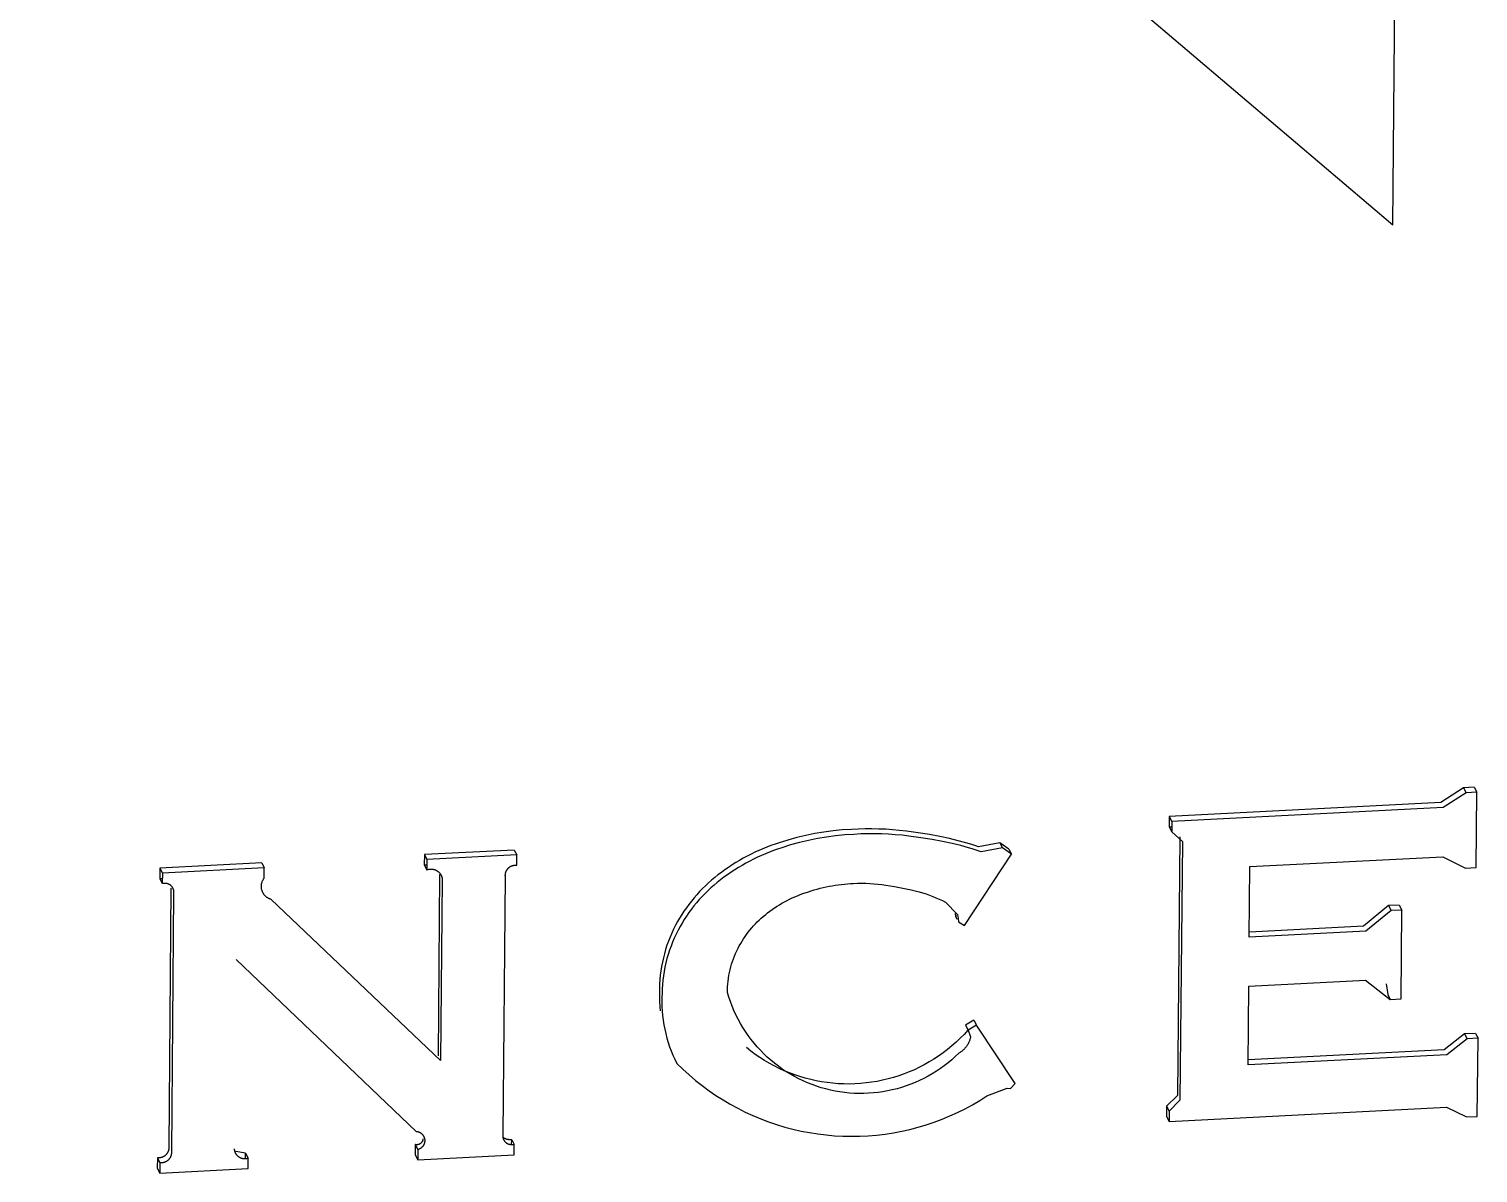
# Model space of a CAD drawing. Header units: millimetres. Extents: x -582 to 3448, y -204 to 2611.
# Drawn here: x 597.05 to 604.09, y 676.91 to 682.47 of the extents above; entities that cross this region are included whole.
import ezdxf

# ---------------------------------------------------------------- set-up
doc = ezdxf.new("R2010")
doc.units = ezdxf.units.MM
doc.header["$MEASUREMENT"] = 0
doc.layers.add('Utwórz2D linie widoczne', color=7, linetype='Continuous', true_color=0x000000)

msp = doc.modelspace()

# ---------------------------------------------------------------- linework, layer by layer
at = {"layer": 'Utwórz2D linie widoczne'}
for p, q in [((603.6751, 681.5156), (603.7713, 691.7575)), ((593.7316, 689.9711), (603.6751, 681.5156)), ((604.0181, 678.7811), (603.9076, 678.709)), ((604.0307, 678.7571), (603.9203, 678.685)), ((604.0701, 678.7838), (604.0181, 678.7811)), ((604.0181, 678.7811), (604.0307, 678.7571)), ((604.0827, 678.7598), (604.0307, 678.7571)), ((604.0701, 678.7838), (604.0827, 678.7598)), ((604.0793, 678.394), (604.0827, 678.7598)), ((603.9076, 678.709), (602.5892, 678.6416)), ((603.9203, 678.685), (602.6018, 678.6176)), ((602.5892, 678.6416), (602.5887, 678.5918)), ((602.5892, 678.6416), (602.6018, 678.6176)), ((602.6018, 678.6176), (602.6013, 678.5678)), ((600.7372, 678.5274), (600.6946, 678.5142)), ((600.7803, 678.5392), (600.7372, 678.5274)), ((600.8238, 678.5496), (600.7803, 678.5392)), ((600.8364, 678.5256), (600.7929, 678.5152)), ((600.8677, 678.5585), (600.8238, 678.5496)), ((600.8802, 678.5345), (600.8364, 678.5256)), ((600.9118, 678.5659), (600.8677, 678.5585)), ((600.9244, 678.5419), (600.8802, 678.5345)), ((600.9561, 678.5718), (600.9118, 678.5659)), ((600.9687, 678.5478), (600.9244, 678.5419)), ((601.0006, 678.5762), (600.9561, 678.5718)), ((601.0131, 678.5522), (600.9687, 678.5478)), ((601.0451, 678.5792), (601.0006, 678.5762)), ((601.0576, 678.5551), (601.0131, 678.5522)), ((601.0784, 678.5808), (601.0451, 678.5792)), ((601.091, 678.5568), (601.0576, 678.5551)), ((601.1119, 678.5816), (601.0784, 678.5808)), ((601.1245, 678.5576), (601.091, 678.5568)), ((601.1453, 678.5817), (601.1119, 678.5816)), ((601.1579, 678.5577), (601.1245, 678.5576)), ((601.1788, 678.581), (601.1453, 678.5817)), ((601.1914, 678.557), (601.1579, 678.5577)), ((601.2123, 678.5796), (601.1788, 678.581)), ((601.2248, 678.5556), (601.1914, 678.557)), ((601.2456, 678.5774), (601.2123, 678.5796)), ((601.2582, 678.5533), (601.2248, 678.5556)), ((601.279, 678.5744), (601.2456, 678.5774)), ((601.2915, 678.5504), (601.2582, 678.5533)), ((601.3122, 678.5706), (601.279, 678.5744)), ((601.3248, 678.5466), (601.2915, 678.5504)), ((601.3702, 678.5624), (601.3122, 678.5706)), ((601.3828, 678.5384), (601.3248, 678.5466)), ((601.4245, 678.5536), (601.3702, 678.5624)), ((601.4371, 678.5296), (601.3828, 678.5384)), ((601.475, 678.5442), (601.4245, 678.5536)), ((601.4876, 678.5202), (601.4371, 678.5296)), ((601.5217, 678.5343), (601.475, 678.5442)), ((601.5639, 678.5242), (601.5217, 678.5343)), ((602.5887, 678.5918), (602.6016, 678.5911)), ((602.5887, 678.5918), (602.6013, 678.5678)), ((602.6013, 678.5678), (602.6527, 678.5204)), ((602.6401, 678.5422), (602.6285, 677.2872)), ((598.9711, 678.4566), (598.9707, 678.4068)), ((599.4077, 678.4789), (598.9711, 678.4566)), ((598.9711, 678.4566), (598.9836, 678.4325)), ((599.4202, 678.4549), (598.9836, 678.4325)), ((599.4077, 678.4789), (599.4202, 678.4549)), ((599.4198, 678.4051), (599.4202, 678.4549)), ((600.5579, 678.4584), (600.5391, 678.4488)), ((600.577, 678.4677), (600.5579, 678.4584)), ((600.5962, 678.4765), (600.577, 678.4677)), ((600.6156, 678.4849), (600.5962, 678.4765)), ((600.6282, 678.4608), (600.6088, 678.4524)), ((600.6351, 678.4928), (600.6156, 678.4849)), ((600.6477, 678.4688), (600.6282, 678.4608)), ((600.6548, 678.5004), (600.6351, 678.4928)), ((600.6674, 678.4764), (600.6477, 678.4688)), ((600.6747, 678.5075), (600.6548, 678.5004)), ((600.6872, 678.4835), (600.6674, 678.4764)), ((600.6946, 678.5142), (600.6747, 678.5075)), ((600.7072, 678.4901), (600.6872, 678.4835)), ((600.7498, 678.5034), (600.7072, 678.4901)), ((600.7929, 678.5152), (600.7498, 678.5034)), ((601.5343, 678.5102), (601.4876, 678.5202)), ((601.5765, 678.5002), (601.5343, 678.5102)), ((601.6015, 678.5142), (601.5639, 678.5242)), ((601.6141, 678.4902), (601.5765, 678.5002)), ((601.5942, 678.112), (601.8226, 678.4587)), ((601.6186, 678.5092), (601.6015, 678.5142)), ((601.6312, 678.4852), (601.6141, 678.4902)), ((601.6345, 678.5043), (601.6186, 678.5092)), ((601.6471, 678.4802), (601.6312, 678.4852)), ((601.6492, 678.4994), (601.6345, 678.5043)), ((601.6618, 678.4753), (601.6471, 678.4802)), ((601.6627, 678.4945), (601.6492, 678.4994)), ((601.6753, 678.4705), (601.6618, 678.4753)), ((601.767, 678.5137), (601.6627, 678.4945)), ((601.7796, 678.4897), (601.6753, 678.4705)), ((601.767, 678.5137), (601.7796, 678.4897)), ((601.81, 678.4827), (601.767, 678.5137)), ((601.8226, 678.4587), (601.7796, 678.4897)), ((601.81, 678.4827), (601.8226, 678.4587)), ((602.6527, 678.5204), (602.6411, 677.2632)), ((597.6863, 678.3909), (597.6859, 678.3411)), ((598.1812, 678.4162), (597.6863, 678.3909)), ((597.6863, 678.3909), (597.6988, 678.3668)), ((598.1937, 678.3922), (597.6988, 678.3668)), ((598.1812, 678.4162), (598.1937, 678.3922)), ((598.1933, 678.3424), (598.1937, 678.3922)), ((598.9707, 678.4068), (598.9834, 678.407)), ((598.9707, 678.4068), (598.9832, 678.3827)), ((598.9836, 678.4325), (598.9832, 678.3827)), ((598.9867, 678.384), (598.9886, 678.3846)), ((598.9886, 678.3846), (598.9904, 678.385)), ((598.9904, 678.385), (598.9922, 678.3855)), ((598.9922, 678.3855), (598.9941, 678.3858)), ((598.9941, 678.3858), (598.9959, 678.3861)), ((598.9959, 678.3861), (598.9978, 678.3863)), ((598.9978, 678.3863), (598.9997, 678.3865)), ((598.9997, 678.3865), (599.0016, 678.3866)), ((599.0016, 678.3866), (599.0035, 678.3866)), ((599.0035, 678.3866), (599.0054, 678.3866)), ((599.0054, 678.3866), (599.0073, 678.3865)), ((599.0073, 678.3865), (599.0091, 678.3863)), ((599.0091, 678.3863), (599.011, 678.3861)), ((599.011, 678.3861), (599.0129, 678.3858)), ((599.0129, 678.3858), (599.0147, 678.3855)), ((599.0147, 678.3855), (599.0166, 678.385)), ((599.0166, 678.385), (599.0184, 678.3846)), ((599.0184, 678.3846), (599.0202, 678.384)), ((599.3726, 678.3831), (599.3736, 678.3845)), ((599.3736, 678.3845), (599.3746, 678.3859)), ((599.3746, 678.3859), (599.3757, 678.3873)), ((599.3757, 678.3873), (599.3768, 678.3886)), ((599.3768, 678.3886), (599.3779, 678.3898)), ((599.3779, 678.3898), (599.3791, 678.391)), ((599.3791, 678.391), (599.3804, 678.3922)), ((599.3804, 678.3922), (599.3817, 678.3934)), ((599.3817, 678.3934), (599.383, 678.3945)), ((599.383, 678.3945), (599.3843, 678.3955)), ((599.3843, 678.3955), (599.3857, 678.3965)), ((599.3857, 678.3965), (599.3871, 678.3975)), ((599.3871, 678.3975), (599.3886, 678.3984)), ((599.3886, 678.3984), (599.3901, 678.3992)), ((599.3901, 678.3992), (599.3916, 678.4)), ((599.3916, 678.4), (599.3931, 678.4008)), ((599.3931, 678.4008), (599.3947, 678.4014)), ((599.3947, 678.4014), (599.3963, 678.4021)), ((599.3963, 678.4021), (599.3979, 678.4027)), ((599.3979, 678.4027), (599.3995, 678.4032)), ((599.3995, 678.4032), (599.4011, 678.4037)), ((599.4011, 678.4037), (599.4028, 678.4041)), ((599.4028, 678.4041), (599.4045, 678.4045)), ((599.4045, 678.4045), (599.4061, 678.4048)), ((599.4061, 678.4048), (599.4078, 678.405)), ((599.4078, 678.405), (599.4095, 678.4052)), ((599.4095, 678.4052), (599.4112, 678.4053)), ((599.4112, 678.4053), (599.4129, 678.4054)), ((599.4129, 678.4054), (599.4147, 678.4054)), ((599.4147, 678.4054), (599.4164, 678.4053)), ((599.4164, 678.4053), (599.4181, 678.4052)), ((599.4181, 678.4052), (599.4198, 678.4051)), ((600.4483, 678.3947), (600.4309, 678.3828)), ((600.4659, 678.4063), (600.4483, 678.3947)), ((600.4839, 678.4175), (600.4659, 678.4063)), ((600.4964, 678.3935), (600.4785, 678.3823)), ((600.502, 678.4283), (600.4839, 678.4175)), ((600.5146, 678.4043), (600.4964, 678.3935)), ((600.5204, 678.4387), (600.502, 678.4283)), ((600.533, 678.4147), (600.5146, 678.4043)), ((600.5391, 678.4488), (600.5204, 678.4387)), ((600.5516, 678.4248), (600.533, 678.4147)), ((600.5705, 678.4344), (600.5516, 678.4248)), ((600.5895, 678.4436), (600.5705, 678.4344)), ((600.6088, 678.4524), (600.5895, 678.4436)), ((602.978, 678.0555), (602.9812, 678.3986)), ((602.9812, 678.3986), (603.918, 678.4465)), ((603.918, 678.4465), (604.0273, 678.3913)), ((604.0273, 678.3913), (604.0793, 678.394)), ((597.6859, 678.3411), (597.6986, 678.341)), ((597.6859, 678.3411), (597.6984, 678.317)), ((597.6988, 678.3668), (597.6984, 678.317)), ((597.6984, 678.317), (597.6999, 678.3174)), ((597.6999, 678.3174), (597.7013, 678.3177)), ((597.7013, 678.3177), (597.7028, 678.318)), ((597.7028, 678.318), (597.7043, 678.3182)), ((597.7043, 678.3182), (597.7058, 678.3184)), ((597.7058, 678.3184), (597.7074, 678.3185)), ((597.7074, 678.3185), (597.7089, 678.3185)), ((597.7089, 678.3185), (597.7104, 678.3185)), ((597.7104, 678.3185), (597.7119, 678.3185)), ((597.7119, 678.3185), (597.7134, 678.3184)), ((597.7134, 678.3184), (597.7149, 678.3182)), ((597.7149, 678.3182), (597.7164, 678.318)), ((597.7164, 678.318), (597.7179, 678.3177)), ((597.7179, 678.3177), (597.7194, 678.3174)), ((597.7194, 678.3174), (597.7209, 678.3171)), ((597.7209, 678.3171), (597.7224, 678.3166)), ((597.7224, 678.3166), (597.7238, 678.3162)), ((597.7238, 678.3162), (597.7252, 678.3157)), ((597.7252, 678.3157), (597.7266, 678.3151)), ((597.7266, 678.3151), (597.728, 678.3145)), ((597.728, 678.3145), (597.7294, 678.3138)), ((598.1805, 678.3133), (598.1809, 678.3156)), ((598.1809, 678.3156), (598.1814, 678.3178)), ((598.1814, 678.3178), (598.182, 678.32)), ((598.182, 678.32), (598.1827, 678.3222)), ((598.1827, 678.3222), (598.1834, 678.3244)), ((598.1834, 678.3244), (598.1842, 678.3265)), ((598.1842, 678.3265), (598.1851, 678.3286)), ((598.1851, 678.3286), (598.1861, 678.3307)), ((598.1861, 678.3307), (598.1871, 678.3327)), ((598.1871, 678.3327), (598.1882, 678.3347)), ((598.1882, 678.3347), (598.1894, 678.3367)), ((598.1894, 678.3367), (598.1906, 678.3386)), ((598.1906, 678.3386), (598.1919, 678.3405)), ((598.1919, 678.3405), (598.1933, 678.3424)), ((598.9832, 678.3827), (598.985, 678.3834)), ((598.985, 678.3834), (598.9867, 678.384)), ((599.0202, 678.384), (599.022, 678.3834)), ((599.022, 678.3834), (599.0238, 678.3827)), ((599.0238, 678.3827), (599.0255, 678.382)), ((599.0255, 678.382), (599.0272, 678.3812)), ((599.0272, 678.3812), (599.0289, 678.3804)), ((599.0289, 678.3804), (599.0306, 678.3795)), ((599.0306, 678.3795), (599.0322, 678.3785)), ((599.0322, 678.3785), (599.0338, 678.3775)), ((599.0338, 678.3775), (599.0354, 678.3764)), ((599.0354, 678.3764), (599.0369, 678.3753)), ((599.0369, 678.3753), (599.0383, 678.3741)), ((599.0455, 678.3606), (599.0379, 677.4798)), ((599.0383, 678.3741), (599.0398, 678.3729)), ((599.0398, 678.3729), (599.0412, 678.3716)), ((599.0412, 678.3716), (599.0425, 678.3703)), ((599.0425, 678.3703), (599.0438, 678.3689)), ((599.0438, 678.3689), (599.0451, 678.3675)), ((599.0451, 678.3675), (599.0463, 678.366)), ((599.0463, 678.366), (599.0474, 678.3645)), ((599.0474, 678.3645), (599.0485, 678.363)), ((599.0485, 678.363), (599.0496, 678.3614)), ((599.0496, 678.3614), (599.0506, 678.3598)), ((599.058, 678.3366), (599.0504, 677.4557)), ((599.0506, 678.3598), (599.0515, 678.3582)), ((599.0515, 678.3582), (599.0524, 678.3565)), ((599.0524, 678.3565), (599.0532, 678.3548)), ((599.0532, 678.3548), (599.054, 678.3531)), ((599.054, 678.3531), (599.0547, 678.3513)), ((599.0547, 678.3513), (599.0553, 678.3495)), ((599.0553, 678.3495), (599.0559, 678.3477)), ((599.0559, 678.3477), (599.0564, 678.3459)), ((599.0564, 678.3459), (599.0569, 678.3441)), ((599.0569, 678.3441), (599.0573, 678.3422)), ((599.0573, 678.3422), (599.0576, 678.3404)), ((599.0576, 678.3404), (599.0578, 678.3385)), ((599.0578, 678.3385), (599.058, 678.3366)), ((599.3536, 677.0948), (599.3645, 678.3523)), ((599.3644, 678.3574), (599.3645, 678.3591)), ((599.3644, 678.3557), (599.3644, 678.3574)), ((599.3644, 678.354), (599.3644, 678.3557)), ((599.3645, 678.3523), (599.3644, 678.354)), ((599.3645, 678.3591), (599.3646, 678.3608)), ((599.3646, 678.3608), (599.3648, 678.3625)), ((599.3648, 678.3625), (599.3651, 678.3642)), ((599.3651, 678.3642), (599.3654, 678.3659)), ((599.3654, 678.3659), (599.3658, 678.3676)), ((599.3658, 678.3676), (599.3662, 678.3692)), ((599.3662, 678.3692), (599.3667, 678.3708)), ((599.3667, 678.3708), (599.3673, 678.3725)), ((599.3673, 678.3725), (599.3679, 678.3741)), ((599.3679, 678.3741), (599.3686, 678.3756)), ((599.3686, 678.3756), (599.3693, 678.3772)), ((599.3693, 678.3772), (599.37, 678.3787)), ((599.37, 678.3787), (599.3709, 678.3802)), ((599.3709, 678.3802), (599.3717, 678.3817)), ((599.3717, 678.3817), (599.3726, 678.3831)), ((600.3508, 678.3192), (600.3361, 678.3055)), ((600.3659, 678.3325), (600.3508, 678.3192)), ((600.3813, 678.3454), (600.3659, 678.3325)), ((600.3938, 678.3214), (600.3785, 678.3085)), ((600.3969, 678.3578), (600.3813, 678.3454)), ((600.4095, 678.3338), (600.3938, 678.3214)), ((600.4138, 678.3705), (600.3969, 678.3578)), ((600.4263, 678.3464), (600.4095, 678.3338)), ((600.4309, 678.3828), (600.4138, 678.3705)), ((600.4434, 678.3587), (600.4263, 678.3464)), ((600.4608, 678.3707), (600.4434, 678.3587)), ((600.4785, 678.3823), (600.4608, 678.3707)), ((601.011, 678.3135), (601.0258, 678.3149)), ((601.0258, 678.3149), (601.0407, 678.316)), ((601.0407, 678.316), (601.0555, 678.3168)), ((601.0555, 678.3168), (601.0752, 678.3174)), ((601.0752, 678.3174), (601.095, 678.3176)), ((601.095, 678.3176), (601.1147, 678.3172)), ((601.1147, 678.3172), (601.1345, 678.3164)), ((601.1345, 678.3164), (601.1542, 678.3151)), ((601.1542, 678.3151), (601.1739, 678.3133)), ((597.7294, 678.3138), (597.7307, 678.3131)), ((597.7406, 678.2939), (597.73, 677.0363)), ((597.7307, 678.3131), (597.732, 678.3123)), ((597.732, 678.3123), (597.7333, 678.3115)), ((597.7333, 678.3115), (597.7346, 678.3107)), ((597.7346, 678.3107), (597.7358, 678.3098)), ((597.7358, 678.3098), (597.737, 678.3089)), ((597.737, 678.3089), (597.7382, 678.3079)), ((597.7382, 678.3079), (597.7393, 678.3069)), ((597.7393, 678.3069), (597.7404, 678.3059)), ((597.7404, 678.3059), (597.7415, 678.3048)), ((597.7415, 678.3048), (597.7425, 678.3036)), ((597.7425, 678.3036), (597.7435, 678.3025)), ((597.7531, 678.2699), (597.7425, 677.0123)), ((597.7435, 678.3025), (597.7444, 678.3013)), ((597.7444, 678.3013), (597.7453, 678.3001)), ((597.7453, 678.3001), (597.7462, 678.2988)), ((597.7462, 678.2988), (597.747, 678.2975)), ((597.747, 678.2975), (597.7477, 678.2962)), ((597.7477, 678.2962), (597.7485, 678.2949)), ((597.7485, 678.2949), (597.7491, 678.2935)), ((597.7491, 678.2935), (597.7498, 678.2921)), ((597.7498, 678.2921), (597.7503, 678.2907)), ((597.7503, 678.2907), (597.7509, 678.2893)), ((597.7509, 678.2893), (597.7513, 678.2879)), ((597.7513, 678.2879), (597.7518, 678.2864)), ((597.7518, 678.2864), (597.7522, 678.2849)), ((597.7522, 678.2849), (597.7525, 678.2835)), ((597.7525, 678.2835), (597.7528, 678.282)), ((597.7528, 678.282), (597.753, 678.2805)), ((597.753, 678.2805), (597.7531, 678.279)), ((597.7531, 678.279), (597.7533, 678.2775)), ((597.7532, 678.2714), (597.7531, 678.2699)), ((597.7533, 678.2729), (597.7532, 678.2714)), ((597.7533, 678.2775), (597.7533, 678.2759)), ((597.7533, 678.2759), (597.7533, 678.2744)), ((597.7533, 678.2744), (597.7533, 678.2729)), ((598.1795, 678.3042), (598.1797, 678.3065)), ((598.1795, 678.3019), (598.1795, 678.3042)), ((598.1795, 678.2996), (598.1795, 678.3019)), ((598.1797, 678.2973), (598.1795, 678.2996)), ((598.1797, 678.3065), (598.1799, 678.3088)), ((598.1799, 678.295), (598.1797, 678.2973)), ((598.1799, 678.3088), (598.1801, 678.311)), ((598.1802, 678.2928), (598.1799, 678.295)), ((598.1801, 678.311), (598.1805, 678.3133)), ((598.1805, 678.2905), (598.1802, 678.2928)), ((598.181, 678.2883), (598.1805, 678.2905)), ((598.1815, 678.286), (598.181, 678.2883)), ((598.1821, 678.2838), (598.1815, 678.286)), ((598.1827, 678.2816), (598.1821, 678.2838)), ((598.1835, 678.2795), (598.1827, 678.2816)), ((598.1843, 678.2773), (598.1835, 678.2795)), ((598.1852, 678.2752), (598.1843, 678.2773)), ((598.1862, 678.2731), (598.1852, 678.2752)), ((598.1872, 678.2711), (598.1862, 678.2731)), ((598.1883, 678.2691), (598.1872, 678.2711)), ((598.1895, 678.2671), (598.1883, 678.2691)), ((598.1908, 678.2652), (598.1895, 678.2671)), ((598.1921, 678.2633), (598.1908, 678.2652)), ((598.1934, 678.2615), (598.1921, 678.2633)), ((598.1949, 678.2597), (598.1934, 678.2615)), ((598.1964, 678.258), (598.1949, 678.2597)), ((598.1979, 678.2563), (598.1964, 678.258)), ((598.1996, 678.2547), (598.1979, 678.2563)), ((598.2012, 678.2531), (598.1996, 678.2547)), ((598.203, 678.2516), (598.2012, 678.2531)), ((598.2047, 678.2502), (598.203, 678.2516)), ((598.2066, 678.2488), (598.2047, 678.2502)), ((598.2084, 678.2475), (598.2066, 678.2488)), ((598.2104, 678.2462), (598.2084, 678.2475)), ((598.2123, 678.2451), (598.2104, 678.2462)), ((598.2143, 678.244), (598.2123, 678.2451)), ((598.2164, 678.2429), (598.2143, 678.244)), ((600.2809, 678.2466), (600.268, 678.231)), ((600.2941, 678.2619), (600.2809, 678.2466)), ((600.3077, 678.2768), (600.2941, 678.2619)), ((600.3203, 678.2528), (600.3067, 678.2379)), ((600.3217, 678.2913), (600.3077, 678.2768)), ((600.3343, 678.2673), (600.3203, 678.2528)), ((600.3361, 678.3055), (600.3217, 678.2913)), ((600.3487, 678.2814), (600.3343, 678.2673)), ((600.3634, 678.2952), (600.3487, 678.2814)), ((600.3785, 678.3085), (600.3634, 678.2952)), ((600.745, 678.2398), (600.7576, 678.2459)), ((600.7576, 678.2459), (600.7704, 678.2517)), ((600.7704, 678.2517), (600.7832, 678.2571)), ((600.7832, 678.2571), (600.7961, 678.2623)), ((600.7961, 678.2623), (600.8092, 678.2672)), ((600.8092, 678.2672), (600.8364, 678.2766)), ((600.8364, 678.2766), (600.8505, 678.2811)), ((600.8505, 678.2811), (600.8648, 678.2853)), ((600.8648, 678.2853), (600.8792, 678.2893)), ((600.8792, 678.2893), (600.8936, 678.293)), ((600.8936, 678.293), (600.9081, 678.2965)), ((600.9081, 678.2965), (600.9227, 678.2997)), ((600.9227, 678.2997), (600.9373, 678.3027)), ((600.9373, 678.3027), (600.952, 678.3054)), ((600.952, 678.3054), (600.9667, 678.3078)), ((600.9667, 678.3078), (600.9814, 678.31)), ((600.9814, 678.31), (600.9962, 678.3119)), ((600.9962, 678.3119), (601.011, 678.3135)), ((601.1739, 678.3133), (601.1935, 678.311)), ((601.1935, 678.311), (601.213, 678.3082)), ((601.213, 678.3082), (601.255, 678.3016)), ((601.255, 678.3016), (601.2959, 678.2938)), ((601.2959, 678.2938), (601.3357, 678.285)), ((601.3357, 678.285), (601.3746, 678.2751)), ((601.3746, 678.2751), (601.3912, 678.2705)), ((601.3912, 678.2705), (601.4077, 678.2655)), ((601.4077, 678.2655), (601.424, 678.2599)), ((601.424, 678.2599), (601.4402, 678.2539)), ((601.4402, 678.2539), (601.4562, 678.2473)), ((601.4562, 678.2473), (601.4719, 678.2403)), ((598.2184, 678.2419), (598.2164, 678.2429)), ((598.2206, 678.241), (598.2184, 678.2419)), ((598.2227, 678.2402), (598.2206, 678.241)), ((598.2249, 678.2395), (598.2227, 678.2402)), ((598.227, 678.2388), (598.2249, 678.2395)), ((599.0504, 677.4557), (598.227, 678.2388)), ((600.2322, 678.1822), (600.2211, 678.1654)), ((600.2437, 678.1988), (600.2322, 678.1822)), ((600.2557, 678.215), (600.2437, 678.1988)), ((600.2562, 678.1747), (600.2447, 678.1582)), ((600.268, 678.231), (600.2557, 678.215)), ((600.2682, 678.191), (600.2562, 678.1747)), ((600.2806, 678.207), (600.2682, 678.191)), ((600.2934, 678.2226), (600.2806, 678.207)), ((600.3067, 678.2379), (600.2934, 678.2226)), ((600.6276, 678.1648), (600.6385, 678.1734)), ((600.6385, 678.1734), (600.6496, 678.1818)), ((600.6496, 678.1818), (600.661, 678.19)), ((600.661, 678.19), (600.6725, 678.1979)), ((600.6725, 678.1979), (600.6842, 678.2055)), ((600.6842, 678.2055), (600.696, 678.2129)), ((600.696, 678.2129), (600.708, 678.22)), ((600.708, 678.22), (600.7202, 678.2269)), ((600.7202, 678.2269), (600.7326, 678.2335)), ((600.7326, 678.2335), (600.745, 678.2398)), ((601.4719, 678.2403), (601.4875, 678.2329)), ((601.4875, 678.2329), (601.5028, 678.225)), ((601.5028, 678.225), (601.56, 678.1655)), ((603.6542, 678.2089), (603.5321, 678.1085)), ((603.6669, 678.1849), (603.5447, 678.0845)), ((603.7063, 678.2115), (603.6542, 678.2089)), ((603.6542, 678.2089), (603.6669, 678.1849)), ((603.7189, 678.1875), (603.6669, 678.1849)), ((603.7063, 678.2115), (603.7189, 678.1875)), ((603.7149, 677.7553), (603.7189, 678.1875)), ((600.1909, 678.1134), (600.1815, 678.0946)), ((600.2005, 678.131), (600.1909, 678.1134)), ((600.2106, 678.1483), (600.2005, 678.131)), ((600.213, 678.1069), (600.2034, 678.0894)), ((600.2211, 678.1654), (600.2106, 678.1483)), ((600.2231, 678.1243), (600.213, 678.1069)), ((600.2337, 678.1413), (600.2231, 678.1243)), ((600.2447, 678.1582), (600.2337, 678.1413)), ((600.5614, 678.1002), (600.5701, 678.1102)), ((600.5701, 678.1102), (600.5792, 678.1199)), ((600.5792, 678.1199), (600.5884, 678.1294)), ((600.5884, 678.1294), (600.5979, 678.1387)), ((600.5979, 678.1387), (600.6076, 678.1477)), ((600.6076, 678.1477), (600.6175, 678.1564)), ((600.6175, 678.1564), (600.6276, 678.1648)), ((601.5527, 678.1539), (601.5514, 678.1712)), ((601.5522, 678.1648), (601.5527, 678.1539)), ((601.5527, 678.1539), (601.5582, 678.1433)), ((601.56, 678.1655), (601.5641, 678.1464)), ((601.5641, 678.1464), (601.5652, 678.1298)), ((601.5652, 678.1298), (601.5942, 678.112)), ((603.5321, 678.1085), (602.9782, 678.0801)), ((600.1567, 678.0362), (600.1496, 678.0162)), ((600.1644, 678.0559), (600.1567, 678.0362)), ((600.1726, 678.0754), (600.1644, 678.0559)), ((600.1815, 678.0946), (600.1726, 678.0754)), ((600.1852, 678.0514), (600.1769, 678.0319)), ((600.194, 678.0705), (600.1852, 678.0514)), ((600.2034, 678.0894), (600.194, 678.0705)), ((600.5075, 678.0247), (600.5143, 678.036)), ((600.5143, 678.036), (600.5215, 678.0472)), ((600.5215, 678.0472), (600.5289, 678.0582)), ((600.5289, 678.0582), (600.5366, 678.069)), ((600.5366, 678.069), (600.5446, 678.0796)), ((600.5446, 678.0796), (600.5528, 678.09)), ((600.5528, 678.09), (600.5614, 678.1002)), ((603.5447, 678.0845), (602.978, 678.0555)), ((600.1372, 677.9754), (600.1319, 677.9548)), ((600.1431, 677.9959), (600.1372, 677.9754)), ((600.1496, 678.0162), (600.1431, 677.9959)), ((600.1556, 677.9719), (600.1497, 677.9514)), ((600.1621, 677.9921), (600.1556, 677.9719)), ((600.1692, 678.0122), (600.1621, 677.9921)), ((600.1769, 678.0319), (600.1692, 678.0122)), ((600.4724, 677.9509), (600.4774, 677.9639)), ((600.4774, 677.9639), (600.4828, 677.9767)), ((600.4828, 677.9767), (600.4886, 677.9893)), ((600.4886, 677.9893), (600.4947, 678.0017)), ((600.4947, 678.0017), (600.5009, 678.0133)), ((600.5009, 678.0133), (600.5075, 678.0247)), ((598.0569, 677.9477), (598.9317, 677.1121)), ((600.1199, 677.8921), (600.1172, 677.871)), ((600.1233, 677.9131), (600.1199, 677.8921)), ((600.1273, 677.934), (600.1233, 677.9131)), ((600.1319, 677.9548), (600.1273, 677.934)), ((600.1398, 677.91), (600.1358, 677.8891)), ((600.1445, 677.9308), (600.1398, 677.91)), ((600.1497, 677.9514), (600.1445, 677.9308)), ((600.4532, 677.8839), (600.4562, 677.8975)), ((600.4562, 677.8975), (600.4597, 677.9111)), ((600.4597, 677.9111), (600.4635, 677.9245)), ((600.4635, 677.9245), (600.4678, 677.9378)), ((600.4678, 677.9378), (600.4724, 677.9509)), ((600.1137, 677.8288), (600.1129, 677.8077)), ((600.1152, 677.8499), (600.1137, 677.8288)), ((600.1172, 677.871), (600.1152, 677.8499)), ((600.1277, 677.8259), (600.1263, 677.8048)), ((600.1298, 677.847), (600.1277, 677.8259)), ((600.1325, 677.868), (600.1298, 677.847)), ((600.1358, 677.8891), (600.1325, 677.868)), ((600.4443, 677.8149), (600.4453, 677.8287)), ((600.4453, 677.8287), (600.4466, 677.8426)), ((600.4466, 677.8426), (600.4484, 677.8564)), ((600.4484, 677.8564), (600.4506, 677.8702)), ((600.4506, 677.8702), (600.4532, 677.8839)), ((602.9758, 677.8172), (603.5425, 677.8462)), ((603.5425, 677.8462), (603.6628, 677.7526)), ((603.6428, 677.8287), (603.6502, 677.7767)), ((600.1129, 677.8077), (600.1128, 677.7867)), ((600.1128, 677.7867), (600.1129, 677.7637)), ((600.1129, 677.7637), (600.1136, 677.7411)), ((600.1253, 677.7626), (600.1249, 677.7405)), ((600.1255, 677.7837), (600.1253, 677.7626)), ((600.1263, 677.8048), (600.1255, 677.7837)), ((600.4437, 677.7873), (600.4438, 677.8011)), ((600.4504, 677.7649), (600.4437, 677.7873)), ((600.4438, 677.8011), (600.4443, 677.8149)), ((600.4579, 677.7428), (600.4504, 677.7649)), ((602.9722, 677.4351), (602.9758, 677.8172)), ((603.6502, 677.7767), (603.6628, 677.7526)), ((603.6628, 677.7526), (603.7149, 677.7553)), ((600.1136, 677.7411), (600.1148, 677.7189)), ((600.1148, 677.7189), (600.1167, 677.6971)), ((600.1249, 677.7405), (600.1253, 677.7184)), ((600.1253, 677.7184), (600.1264, 677.6963)), ((600.1264, 677.6963), (600.1283, 677.6743)), ((600.4661, 677.721), (600.4579, 677.7428)), ((600.4751, 677.6994), (600.4661, 677.721)), ((600.4848, 677.6782), (600.4751, 677.6994)), ((600.1283, 677.6743), (600.1309, 677.6523)), ((600.1309, 677.6523), (600.1343, 677.6305)), ((600.1343, 677.6305), (600.1384, 677.6087)), ((600.4953, 677.6573), (600.4848, 677.6782)), ((600.5064, 677.6368), (600.4953, 677.6573)), ((600.5183, 677.6167), (600.5064, 677.6368)), ((600.5309, 677.5971), (600.5183, 677.6167)), ((601.6407, 677.6516), (601.6001, 677.6277)), ((601.6001, 677.6277), (601.6127, 677.6037)), ((601.6533, 677.6276), (601.6127, 677.6037)), ((601.6407, 677.6516), (601.6532, 677.6277)), ((601.8414, 677.3441), (601.6533, 677.6276)), ((600.1384, 677.6087), (600.1433, 677.5871)), ((600.1433, 677.5871), (600.1489, 677.5657)), ((600.1489, 677.5657), (600.1553, 677.5446)), ((600.1553, 677.5446), (600.1623, 677.5236)), ((600.5441, 677.5779), (600.5309, 677.5971)), ((600.558, 677.5591), (600.5441, 677.5779)), ((600.5725, 677.5408), (600.558, 677.5591)), ((600.5877, 677.5231), (600.5725, 677.5408)), ((601.5537, 677.5456), (601.5334, 677.5277)), ((601.5734, 677.5642), (601.5537, 677.5456)), ((601.5925, 677.5835), (601.5734, 677.5642)), ((601.6108, 677.6034), (601.5925, 677.5835)), ((601.6141, 677.5415), (601.6123, 677.5381)), ((601.6127, 677.6037), (601.6239, 677.5708)), ((601.6157, 677.545), (601.6141, 677.5415)), ((601.6173, 677.5486), (601.6157, 677.545)), ((601.6187, 677.5522), (601.6173, 677.5486)), ((601.62, 677.5558), (601.6187, 677.5522)), ((601.6212, 677.5595), (601.62, 677.5558)), ((601.6222, 677.5632), (601.6212, 677.5595)), ((601.6231, 677.567), (601.6222, 677.5632)), ((601.6239, 677.5708), (601.6231, 677.567)), ((604.0239, 677.5856), (603.9251, 677.5086)), ((604.0366, 677.5616), (603.9378, 677.4846)), ((604.0761, 677.5883), (604.0239, 677.5856)), ((604.0239, 677.5856), (604.0366, 677.5616)), ((604.0888, 677.5643), (604.0366, 677.5616)), ((604.0761, 677.5883), (604.0888, 677.5643)), ((604.0852, 677.185), (604.0888, 677.5643)), ((600.1623, 677.5236), (600.1701, 677.5029)), ((600.1701, 677.5029), (600.1786, 677.4825)), ((600.1786, 677.4825), (600.1878, 677.4624)), ((600.5563, 677.5025), (600.5351, 677.5194)), ((600.5781, 677.4864), (600.5563, 677.5025)), ((600.6005, 677.4711), (600.5781, 677.4864)), ((600.6034, 677.5059), (600.5877, 677.5231)), ((600.6233, 677.4566), (600.6005, 677.4711)), ((600.6198, 677.4892), (600.6034, 677.5059)), ((600.6367, 677.4732), (600.6198, 677.4892)), ((600.6542, 677.4577), (600.6367, 677.4732)), ((601.4688, 677.4783), (601.4462, 677.4634)), ((601.4909, 677.494), (601.4688, 677.4783)), ((601.5125, 677.5105), (601.4909, 677.494)), ((601.5334, 677.5277), (601.5125, 677.5105)), ((601.5499, 677.4757), (601.5325, 677.4601)), ((601.5667, 677.4919), (601.5499, 677.4757)), ((601.57, 677.4938), (601.5667, 677.4919)), ((601.5733, 677.4959), (601.57, 677.4938)), ((601.5766, 677.498), (601.5733, 677.4959)), ((601.5797, 677.5003), (601.5766, 677.498)), ((601.5828, 677.5026), (601.5797, 677.5003)), ((601.5858, 677.5051), (601.5828, 677.5026)), ((601.5887, 677.5077), (601.5858, 677.5051)), ((601.5915, 677.5103), (601.5887, 677.5077)), ((601.5942, 677.5131), (601.5915, 677.5103)), ((601.5968, 677.5159), (601.5942, 677.5131)), ((601.5993, 677.5188), (601.5968, 677.5159)), ((601.6018, 677.5219), (601.5993, 677.5188)), ((601.6041, 677.525), (601.6018, 677.5219)), ((601.6063, 677.5281), (601.6041, 677.525)), ((601.6084, 677.5314), (601.6063, 677.5281)), ((601.6104, 677.5347), (601.6084, 677.5314)), ((601.6123, 677.5381), (601.6104, 677.5347)), ((603.9378, 677.4846), (602.9722, 677.4351)), ((603.9251, 677.5086), (602.9724, 677.4598)), ((600.1878, 677.4624), (600.1977, 677.4426)), ((600.1977, 677.4426), (600.227, 677.4139)), ((600.227, 677.4139), (600.2573, 677.3863)), ((600.6467, 677.4428), (600.6233, 677.4566)), ((600.6705, 677.4299), (600.6467, 677.4428)), ((600.6722, 677.4428), (600.6542, 677.4577)), ((600.6948, 677.4179), (600.6705, 677.4299)), ((600.6906, 677.4286), (600.6722, 677.4428)), ((600.7096, 677.415), (600.6906, 677.4286)), ((600.7194, 677.4066), (600.6948, 677.4179)), ((600.7291, 677.4021), (600.7096, 677.415)), ((600.7445, 677.3963), (600.7194, 677.4066)), ((600.7489, 677.3899), (600.7291, 677.4021)), ((601.3261, 677.4011), (601.3009, 677.3912)), ((601.351, 677.4119), (601.3261, 677.4011)), ((601.3754, 677.4235), (601.351, 677.4119)), ((601.3995, 677.436), (601.3754, 677.4235)), ((601.4231, 677.4493), (601.3995, 677.436)), ((601.4462, 677.4634), (601.4231, 677.4493)), ((601.4579, 677.4041), (601.4381, 677.3918)), ((601.4773, 677.4172), (601.4579, 677.4041)), ((601.4962, 677.4308), (601.4773, 677.4172)), ((601.5146, 677.4452), (601.4962, 677.4308)), ((601.5325, 677.4601), (601.5146, 677.4452)), ((600.2573, 677.3863), (600.2886, 677.3598)), ((600.2886, 677.3598), (600.3207, 677.3343)), ((600.3207, 677.3343), (600.3537, 677.3099)), ((600.7699, 677.3868), (600.7445, 677.3963)), ((600.7692, 677.3783), (600.7489, 677.3899)), ((600.7899, 677.3675), (600.7692, 677.3783)), ((600.7955, 677.3782), (600.7699, 677.3868)), ((600.8109, 677.3574), (600.7899, 677.3675)), ((600.8215, 677.3705), (600.7955, 677.3782)), ((600.8323, 677.348), (600.8109, 677.3574)), ((600.8478, 677.3637), (600.8215, 677.3705)), ((600.854, 677.3394), (600.8323, 677.348)), ((600.8742, 677.3579), (600.8478, 677.3637)), ((600.876, 677.3315), (600.854, 677.3394)), ((600.9009, 677.3529), (600.8742, 677.3579)), ((600.8982, 677.3244), (600.876, 677.3315)), ((600.9277, 677.3489), (600.9009, 677.3529)), ((600.9546, 677.3459), (600.9277, 677.3489)), ((600.9816, 677.3437), (600.9546, 677.3459)), ((601.0087, 677.3425), (600.9816, 677.3437)), ((601.0358, 677.3423), (601.0087, 677.3425)), ((601.0628, 677.343), (601.0358, 677.3423)), ((601.0899, 677.3446), (601.0628, 677.343)), ((601.1169, 677.3472), (601.0899, 677.3446)), ((601.1437, 677.3507), (601.1169, 677.3472)), ((601.1705, 677.3552), (601.1437, 677.3507)), ((601.197, 677.3605), (601.1705, 677.3552)), ((601.2234, 677.3668), (601.197, 677.3605)), ((601.2495, 677.3741), (601.2234, 677.3668)), ((601.2753, 677.3822), (601.2495, 677.3741)), ((601.3009, 677.3912), (601.2753, 677.3822)), ((601.3114, 677.3327), (601.2892, 677.3255)), ((601.3333, 677.3407), (601.3114, 677.3327)), ((601.355, 677.3495), (601.3333, 677.3407)), ((601.3763, 677.359), (601.355, 677.3495)), ((601.3973, 677.3692), (601.3763, 677.359)), ((601.4179, 677.3801), (601.3973, 677.3692)), ((601.4381, 677.3918), (601.4179, 677.3801)), ((601.8183, 677.3208), (601.8414, 677.3441)), ((600.3537, 677.3099), (600.3874, 677.2867)), ((600.3874, 677.2867), (600.422, 677.2647)), ((600.422, 677.2647), (600.4573, 677.2438)), ((600.9206, 677.3181), (600.8982, 677.3244)), ((600.9433, 677.3125), (600.9206, 677.3181)), ((600.9662, 677.3078), (600.9433, 677.3125)), ((600.9892, 677.3038), (600.9662, 677.3078)), ((601.0123, 677.3007), (600.9892, 677.3038)), ((601.0355, 677.2983), (601.0123, 677.3007)), ((601.0588, 677.2968), (601.0355, 677.2983)), ((601.0821, 677.296), (601.0588, 677.2968)), ((601.1054, 677.2961), (601.0821, 677.296)), ((601.1288, 677.297), (601.1054, 677.2961)), ((601.152, 677.2986), (601.1288, 677.297)), ((601.1752, 677.3011), (601.152, 677.2986)), ((601.1983, 677.3044), (601.1752, 677.3011)), ((601.2213, 677.3085), (601.1983, 677.3044)), ((601.2441, 677.3134), (601.2213, 677.3085)), ((601.2668, 677.3191), (601.2441, 677.3134)), ((601.2892, 677.3255), (601.2668, 677.3191)), ((601.6337, 677.2418), (601.669, 677.2625)), ((601.669, 677.2625), (601.7037, 677.2844)), ((601.7037, 677.2844), (601.8021, 677.3213)), ((601.8021, 677.3213), (601.8183, 677.3208)), ((602.6285, 677.2872), (602.5762, 677.2347)), ((602.6411, 677.2632), (602.5888, 677.2107)), ((600.4573, 677.2438), (600.4933, 677.2242)), ((600.4933, 677.2242), (600.53, 677.2058)), ((600.53, 677.2058), (600.5672, 677.1887)), ((600.5672, 677.1887), (600.605, 677.1729)), ((601.5236, 677.1871), (601.5609, 677.204)), ((601.5609, 677.204), (601.5976, 677.2223)), ((601.5976, 677.2223), (601.6337, 677.2418)), ((602.5762, 677.2347), (602.5758, 677.185)), ((602.5762, 677.2347), (602.5888, 677.2107)), ((602.5884, 677.1609), (603.9354, 677.2299)), ((602.5888, 677.2107), (602.5884, 677.1609)), ((603.9354, 677.2299), (604.033, 677.1823)), ((600.605, 677.1729), (600.6434, 677.1584)), ((600.6434, 677.1584), (600.6822, 677.1452)), ((600.6822, 677.1452), (600.7214, 677.1334)), ((600.7214, 677.1334), (600.761, 677.1229)), ((600.761, 677.1229), (600.801, 677.1137)), ((601.2895, 677.1129), (601.3295, 677.1219)), ((601.3295, 677.1219), (601.3692, 677.1322)), ((601.3692, 677.1322), (601.4084, 677.1439)), ((601.4084, 677.1439), (601.4473, 677.157)), ((601.4473, 677.157), (601.4857, 677.1714)), ((601.4857, 677.1714), (601.5236, 677.1871)), ((602.5758, 677.185), (602.5884, 677.1609)), ((604.033, 677.1823), (604.0852, 677.185)), ((598.9271, 677.0478), (598.9267, 676.9981)), ((598.9271, 677.0478), (598.9396, 677.0237)), ((598.9282, 677.0476), (598.9271, 677.0478)), ((598.9292, 677.0474), (598.9282, 677.0476)), ((598.9303, 677.0473), (598.9292, 677.0474)), ((598.9313, 677.0471), (598.9303, 677.0473)), ((598.9324, 677.0471), (598.9313, 677.0471)), ((598.9317, 677.1121), (598.9332, 677.112)), ((598.9335, 677.047), (598.9324, 677.0471)), ((598.9332, 677.112), (598.9348, 677.1118)), ((598.9356, 677.0471), (598.9345, 677.047)), ((598.9348, 677.1118), (598.9363, 677.1115)), ((598.9367, 677.0471), (598.9356, 677.0471)), ((598.9363, 677.1115), (598.9378, 677.1112)), ((598.9377, 677.0472), (598.9367, 677.0471)), ((598.9388, 677.0474), (598.9377, 677.0472)), ((598.9378, 677.1112), (598.9393, 677.1108)), ((598.9398, 677.0476), (598.9388, 677.0474)), ((598.9393, 677.1108), (598.9408, 677.1104)), ((598.9409, 677.0478), (598.9398, 677.0476)), ((598.9408, 677.1104), (598.9423, 677.1099)), ((598.9419, 677.048), (598.9409, 677.0478)), ((598.9429, 677.0483), (598.9419, 677.048)), ((598.9423, 677.1099), (598.9438, 677.1094)), ((598.9439, 677.0486), (598.9429, 677.0483)), ((598.9438, 677.1094), (598.9452, 677.1088)), ((598.9449, 677.049), (598.9439, 677.0486)), ((598.9459, 677.0494), (598.9449, 677.049)), ((598.9452, 677.1088), (598.9466, 677.1082)), ((598.9469, 677.0498), (598.9459, 677.0494)), ((598.9466, 677.1082), (598.948, 677.1076)), ((598.9479, 677.0503), (598.9469, 677.0498)), ((598.9488, 677.0508), (598.9479, 677.0503)), ((598.948, 677.1076), (598.9494, 677.1068)), ((598.9497, 677.0513), (598.9488, 677.0508)), ((598.9494, 677.1068), (598.9508, 677.1061)), ((598.9506, 677.0519), (598.9497, 677.0513)), ((598.9515, 677.0524), (598.9506, 677.0519)), ((598.9508, 677.1061), (598.9521, 677.1053)), ((598.9524, 677.0531), (598.9515, 677.0524)), ((598.9521, 677.1053), (598.9534, 677.1044)), ((598.9532, 677.0537), (598.9524, 677.0531)), ((598.9541, 677.0544), (598.9532, 677.0537)), ((598.9534, 677.1044), (598.9547, 677.1035)), ((598.9549, 677.0551), (598.9541, 677.0544)), ((598.9547, 677.1035), (598.9559, 677.1026)), ((598.9556, 677.0558), (598.9549, 677.0551)), ((598.9564, 677.0566), (598.9556, 677.0558)), ((598.9559, 677.1026), (598.9571, 677.1016)), ((598.9571, 677.0574), (598.9564, 677.0566)), ((598.9571, 677.1016), (598.9583, 677.1006)), ((598.9578, 677.0582), (598.9571, 677.0574)), ((598.9585, 677.059), (598.9578, 677.0582)), ((598.9583, 677.1006), (598.9594, 677.0995)), ((598.9591, 677.0599), (598.9585, 677.059)), ((598.9597, 677.0607), (598.9591, 677.0599)), ((598.9594, 677.0995), (598.9605, 677.0984)), ((598.9603, 677.0616), (598.9597, 677.0607)), ((598.9608, 677.0626), (598.9603, 677.0616)), ((598.9605, 677.0984), (598.9616, 677.0972)), ((598.9614, 677.0635), (598.9608, 677.0626)), ((598.9618, 677.0644), (598.9614, 677.0635)), ((598.9616, 677.0972), (598.9626, 677.0961)), ((598.9623, 677.0654), (598.9618, 677.0644)), ((598.9627, 677.0664), (598.9623, 677.0654)), ((598.9626, 677.0961), (598.9636, 677.0948)), ((598.9631, 677.0674), (598.9627, 677.0664)), ((598.9634, 677.0684), (598.9631, 677.0674)), ((598.9637, 677.0694), (598.9634, 677.0684)), ((598.9636, 677.0948), (598.9645, 677.0936)), ((598.964, 677.0704), (598.9637, 677.0694)), ((598.9642, 677.0715), (598.964, 677.0704)), ((598.9645, 677.0725), (598.9642, 677.0715)), ((598.9645, 677.0936), (598.9654, 677.0923)), ((598.9646, 677.0736), (598.9645, 677.0725)), ((598.9648, 677.0746), (598.9646, 677.0736)), ((598.9654, 677.0923), (598.9662, 677.091)), ((598.9662, 677.091), (598.967, 677.0897)), ((598.967, 677.0897), (598.9678, 677.0883)), ((598.9678, 677.0883), (598.9685, 677.0869)), ((598.9686, 677.0478), (598.9679, 677.0465)), ((598.9685, 677.0869), (598.9691, 677.0855)), ((598.9693, 677.0493), (598.9686, 677.0478)), ((598.9691, 677.0855), (598.9697, 677.0841)), ((598.9699, 677.0507), (598.9693, 677.0493)), ((598.9697, 677.0841), (598.9703, 677.0826)), ((598.9704, 677.0522), (598.9699, 677.0507)), ((598.9703, 677.0826), (598.9708, 677.0812)), ((598.9709, 677.0536), (598.9704, 677.0522)), ((598.9708, 677.0812), (598.9713, 677.0797)), ((598.9713, 677.0551), (598.9709, 677.0536)), ((598.9713, 677.0797), (598.9717, 677.0782)), ((598.9717, 677.0566), (598.9713, 677.0551)), ((598.9717, 677.0782), (598.972, 677.0767)), ((598.9721, 677.0581), (598.9717, 677.0566)), ((598.972, 677.0767), (598.9723, 677.0751)), ((598.9724, 677.0597), (598.9721, 677.0581)), ((598.9723, 677.0751), (598.9726, 677.0736)), ((598.9726, 677.0612), (598.9724, 677.0597)), ((598.9726, 677.0736), (598.9727, 677.0721)), ((598.9728, 677.0627), (598.9726, 677.0612)), ((598.9727, 677.0721), (598.9729, 677.0705)), ((598.9729, 677.0643), (598.9728, 677.0627)), ((598.9729, 677.0705), (598.973, 677.069)), ((598.973, 677.0659), (598.9729, 677.0643)), ((598.973, 677.069), (598.973, 677.0674)), ((598.973, 677.0674), (598.973, 677.0659)), ((599.3533, 677.0897), (599.3534, 677.0912)), ((599.3534, 677.0882), (599.3533, 677.0897)), ((599.3534, 677.0927), (599.3536, 677.0942)), ((599.3534, 677.0912), (599.3534, 677.0927)), ((599.3534, 677.0867), (599.3534, 677.0882)), ((599.3536, 677.0852), (599.3534, 677.0867)), ((599.3538, 677.0837), (599.3536, 677.0852)), ((599.354, 677.0822), (599.3538, 677.0837)), ((599.3543, 677.0808), (599.354, 677.0822)), ((599.3546, 677.0793), (599.3543, 677.0808)), ((599.356, 677.081), (599.3544, 677.0822)), ((599.355, 677.0778), (599.3546, 677.0793)), ((599.3554, 677.0764), (599.355, 677.0778)), ((599.3559, 677.075), (599.3554, 677.0764)), ((599.3565, 677.0736), (599.3559, 677.075)), ((599.3577, 677.08), (599.356, 677.081)), ((599.357, 677.0722), (599.3565, 677.0736)), ((599.3577, 677.0708), (599.357, 677.0722)), ((599.3594, 677.0789), (599.3577, 677.08)), ((599.3583, 677.0695), (599.3577, 677.0708)), ((599.3591, 677.0682), (599.3583, 677.0695)), ((599.3598, 677.0669), (599.3591, 677.0682)), ((599.3611, 677.078), (599.3594, 677.0789)), ((599.3606, 677.0656), (599.3598, 677.0669)), ((599.3615, 677.0644), (599.3606, 677.0656)), ((599.3629, 677.0771), (599.3611, 677.078)), ((599.3624, 677.0632), (599.3615, 677.0644)), ((599.3633, 677.062), (599.3624, 677.0632)), ((599.3646, 677.0762), (599.3629, 677.0771)), ((599.3643, 677.0609), (599.3633, 677.062)), ((599.3653, 677.0598), (599.3643, 677.0609)), ((599.3665, 677.0755), (599.3646, 677.0762)), ((599.3664, 677.0587), (599.3653, 677.0598)), ((599.3675, 677.0577), (599.3664, 677.0587)), ((599.3683, 677.0748), (599.3665, 677.0755)), ((599.3686, 677.0567), (599.3675, 677.0577)), ((599.3702, 677.0741), (599.3683, 677.0748)), ((599.3697, 677.0557), (599.3686, 677.0567)), ((599.3709, 677.0548), (599.3697, 677.0557)), ((599.372, 677.0735), (599.3702, 677.0741)), ((599.3722, 677.0539), (599.3709, 677.0548)), ((599.3739, 677.073), (599.372, 677.0735)), ((599.3734, 677.0531), (599.3722, 677.0539)), ((599.3747, 677.0523), (599.3734, 677.0531)), ((599.3759, 677.0726), (599.3739, 677.073)), ((599.376, 677.0516), (599.3747, 677.0523)), ((599.3778, 677.0722), (599.3759, 677.0726)), ((599.3773, 677.0509), (599.376, 677.0516)), ((599.3787, 677.0502), (599.3773, 677.0509)), ((599.3797, 677.0719), (599.3778, 677.0722)), ((599.38, 677.0496), (599.3787, 677.0502)), ((599.3817, 677.0716), (599.3797, 677.0719)), ((599.3814, 677.0491), (599.38, 677.0496)), ((599.3828, 677.0486), (599.3814, 677.0491)), ((599.3837, 677.0714), (599.3817, 677.0716)), ((599.3843, 677.0481), (599.3828, 677.0486)), ((599.3856, 677.0713), (599.3837, 677.0714)), ((599.3857, 677.0477), (599.3843, 677.0481)), ((599.3876, 677.0713), (599.3856, 677.0713)), ((599.3872, 677.0473), (599.3857, 677.0477)), ((599.3886, 677.047), (599.3872, 677.0473)), ((599.3896, 677.0713), (599.3876, 677.0713)), ((599.3915, 677.0714), (599.3896, 677.0713)), ((599.3935, 677.0716), (599.3915, 677.0714)), ((599.3955, 677.0718), (599.3935, 677.0716)), ((599.3952, 677.0478), (599.3955, 677.0718)), ((599.3955, 677.0718), (599.408, 677.0477)), ((599.4051, 677.0471), (599.4036, 677.0468)), ((599.4065, 677.0474), (599.4051, 677.0471)), ((599.408, 677.0477), (599.4065, 677.0474)), ((599.4075, 676.998), (599.408, 677.0477)), ((600.801, 677.1137), (600.8413, 677.106)), ((600.8413, 677.106), (600.8818, 677.0996)), ((600.8818, 677.0996), (600.9225, 677.0946)), ((600.9225, 677.0946), (600.9633, 677.091)), ((600.9633, 677.091), (601.0042, 677.0889)), ((601.0042, 677.0889), (601.0452, 677.0881)), ((601.0452, 677.0881), (601.0862, 677.0887)), ((601.0862, 677.0887), (601.1271, 677.0908)), ((601.1271, 677.0908), (601.168, 677.0942)), ((601.168, 677.0942), (601.2087, 677.099)), ((601.2087, 677.099), (601.2492, 677.1053)), ((601.2492, 677.1053), (601.2895, 677.1129)), ((597.6745, 676.9836), (597.6741, 676.9339)), ((597.6762, 676.9835), (597.6745, 676.9836)), ((597.6745, 676.9836), (597.687, 676.9596)), ((597.6779, 676.9834), (597.6762, 676.9835)), ((597.6796, 676.9833), (597.6779, 676.9834)), ((597.6813, 676.9833), (597.6796, 676.9833)), ((597.683, 676.9834), (597.6813, 676.9833)), ((597.6848, 676.9835), (597.683, 676.9834)), ((597.6865, 676.9837), (597.6848, 676.9835)), ((597.6882, 676.9839), (597.6865, 676.9837)), ((597.6898, 676.9842), (597.6882, 676.9839)), ((597.6915, 676.9846), (597.6898, 676.9842)), ((597.6932, 676.985), (597.6915, 676.9846)), ((597.6948, 676.9854), (597.6932, 676.985)), ((597.6965, 676.986), (597.6948, 676.9854)), ((597.6981, 676.9865), (597.6965, 676.986)), ((597.6997, 676.9872), (597.6981, 676.9865)), ((597.7012, 676.9879), (597.6997, 676.9872)), ((597.7028, 676.9886), (597.7012, 676.9879)), ((597.7043, 676.9894), (597.7028, 676.9886)), ((597.7058, 676.9903), (597.7043, 676.9894)), ((597.7072, 676.9912), (597.7058, 676.9903)), ((597.7086, 676.9921), (597.7072, 676.9912)), ((597.71, 676.9931), (597.7086, 676.9921)), ((597.7114, 676.9941), (597.71, 676.9931)), ((597.7127, 676.9952), (597.7114, 676.9941)), ((597.714, 676.9964), (597.7127, 676.9952)), ((597.7152, 676.9976), (597.714, 676.9964)), ((597.7164, 676.9988), (597.7152, 676.9976)), ((597.7176, 677), (597.7164, 676.9988)), ((597.7187, 677.0013), (597.7176, 677)), ((597.7198, 677.0027), (597.7187, 677.0013)), ((597.7208, 677.004), (597.7198, 677.0027)), ((597.7218, 677.0055), (597.7208, 677.004)), ((597.7227, 677.0069), (597.7218, 677.0055)), ((597.7236, 677.0084), (597.7227, 677.0069)), ((597.7244, 677.0099), (597.7236, 677.0084)), ((597.7252, 677.0114), (597.7244, 677.0099)), ((597.7259, 677.013), (597.7252, 677.0114)), ((597.7266, 677.0145), (597.7259, 677.013)), ((597.7272, 677.0161), (597.7266, 677.0145)), ((597.7277, 677.0178), (597.7272, 677.0161)), ((597.7282, 677.0194), (597.7277, 677.0178)), ((597.7287, 677.0211), (597.7282, 677.0194)), ((597.729, 677.0227), (597.7287, 677.0211)), ((597.7294, 677.0244), (597.729, 677.0227)), ((597.7296, 677.0261), (597.7294, 677.0244)), ((597.7298, 677.0278), (597.7296, 677.0261)), ((597.73, 677.0295), (597.7298, 677.0278)), ((597.73, 677.0363), (597.7301, 677.0346)), ((597.7301, 677.0312), (597.73, 677.0295)), ((597.7301, 677.0346), (597.7301, 677.0329)), ((597.7301, 677.0329), (597.7301, 677.0312)), ((597.7312, 676.9773), (597.7301, 676.976)), ((597.7323, 676.9786), (597.7312, 676.9773)), ((597.7333, 676.98), (597.7323, 676.9786)), ((597.7343, 676.9814), (597.7333, 676.98)), ((597.7352, 676.9828), (597.7343, 676.9814)), ((597.7361, 676.9843), (597.7352, 676.9828)), ((597.7369, 676.9858), (597.7361, 676.9843)), ((597.7377, 676.9873), (597.7369, 676.9858)), ((597.7384, 676.9889), (597.7377, 676.9873)), ((597.739, 676.9905), (597.7384, 676.9889)), ((597.7396, 676.9921), (597.739, 676.9905)), ((597.7402, 676.9937), (597.7396, 676.9921)), ((597.7407, 676.9953), (597.7402, 676.9937)), ((597.7411, 676.997), (597.7407, 676.9953)), ((597.7415, 676.9987), (597.7411, 676.997)), ((597.7418, 677.0003), (597.7415, 676.9987)), ((597.7421, 677.002), (597.7418, 677.0003)), ((597.7423, 677.0037), (597.7421, 677.002)), ((597.7425, 677.0054), (597.7423, 677.0037)), ((597.7425, 677.0123), (597.7426, 677.0106)), ((597.7426, 677.0071), (597.7425, 677.0054)), ((597.7426, 677.0106), (597.7426, 677.0089)), ((597.7426, 677.0089), (597.7426, 677.0071)), ((598.0492, 677.0263), (598.0492, 677.028)), ((598.0493, 677.0246), (598.0492, 677.0263)), ((598.0494, 677.0228), (598.0493, 677.0246)), ((598.0497, 677.0211), (598.0494, 677.0228)), ((598.0499, 677.0194), (598.0497, 677.0211)), ((598.0503, 677.0178), (598.0499, 677.0194)), ((598.0507, 677.0161), (598.0503, 677.0178)), ((598.0511, 677.0144), (598.0507, 677.0161)), ((598.0516, 677.0128), (598.0511, 677.0144)), ((598.0522, 677.0112), (598.0516, 677.0128)), ((598.0528, 677.0096), (598.0522, 677.0112)), ((598.0535, 677.008), (598.0528, 677.0096)), ((598.0542, 677.0064), (598.0535, 677.008)), ((598.055, 677.0049), (598.0542, 677.0064)), ((598.0558, 677.0034), (598.055, 677.0049)), ((598.1028, 677.0056), (598.0557, 677.0137)), ((598.0567, 677.0019), (598.0558, 677.0034)), ((598.0576, 677.0005), (598.0567, 677.0019)), ((598.0586, 676.9991), (598.0576, 677.0005)), ((598.0597, 676.9977), (598.0586, 676.9991)), ((598.0607, 676.9964), (598.0597, 676.9977)), ((598.0619, 676.9951), (598.0607, 676.9964)), ((598.063, 676.9938), (598.0619, 676.9951)), ((598.0642, 676.9926), (598.063, 676.9938)), ((598.0655, 676.9914), (598.0642, 676.9926)), ((598.0668, 676.9903), (598.0655, 676.9914)), ((598.0681, 676.9892), (598.0668, 676.9903)), ((598.0695, 676.9882), (598.0681, 676.9892)), ((598.0709, 676.9872), (598.0695, 676.9882)), ((598.0724, 676.9862), (598.0709, 676.9872)), ((598.0738, 676.9854), (598.0724, 676.9862)), ((598.0753, 676.9845), (598.0738, 676.9854)), ((598.0769, 676.9837), (598.0753, 676.9845)), ((598.0784, 676.983), (598.0769, 676.9837)), ((598.08, 676.9823), (598.0784, 676.983)), ((598.0816, 676.9817), (598.08, 676.9823)), ((598.0832, 676.9811), (598.0816, 676.9817)), ((598.0849, 676.9806), (598.0832, 676.9811)), ((598.0865, 676.9802), (598.0849, 676.9806)), ((598.0882, 676.9798), (598.0865, 676.9802)), ((598.0899, 676.9794), (598.0882, 676.9798)), ((598.0916, 676.9792), (598.0899, 676.9794)), ((598.0933, 676.979), (598.0916, 676.9792)), ((598.095, 676.9788), (598.0933, 676.979)), ((598.0967, 676.9787), (598.095, 676.9788)), ((598.0984, 676.9787), (598.0967, 676.9787)), ((598.1001, 676.9787), (598.0984, 676.9787)), ((598.1018, 676.9788), (598.1001, 676.9787)), ((598.1036, 676.9789), (598.1018, 676.9788)), ((598.1026, 676.9814), (598.1028, 677.0056)), ((598.1028, 677.0056), (598.1153, 676.9815)), ((598.1053, 676.9791), (598.1036, 676.9789)), ((598.107, 676.9794), (598.1053, 676.9791)), ((598.1087, 676.9797), (598.107, 676.9794)), ((598.1103, 676.98), (598.1087, 676.9797)), ((598.112, 676.9805), (598.1103, 676.98)), ((598.1136, 676.981), (598.112, 676.9805)), ((598.1153, 676.9815), (598.1136, 676.981)), ((598.1148, 676.9318), (598.1153, 676.9815)), ((598.9267, 676.9981), (598.9392, 676.974)), ((598.9345, 677.047), (598.9335, 677.047)), ((598.9396, 677.0237), (598.9392, 676.974)), ((598.9392, 676.974), (599.4075, 676.998)), ((598.9411, 677.0242), (598.9396, 677.0237)), ((598.9426, 677.0247), (598.9411, 677.0242)), ((598.9441, 677.0252), (598.9426, 677.0247)), ((598.9455, 677.0258), (598.9441, 677.0252)), ((598.9469, 677.0264), (598.9455, 677.0258)), ((598.9483, 677.0271), (598.9469, 677.0264)), ((598.9497, 677.0278), (598.9483, 677.0271)), ((598.9511, 677.0286), (598.9497, 677.0278)), ((598.9524, 677.0294), (598.9511, 677.0286)), ((598.9537, 677.0303), (598.9524, 677.0294)), ((598.9549, 677.0312), (598.9537, 677.0303)), ((598.9562, 677.0321), (598.9549, 677.0312)), ((598.9574, 677.0331), (598.9562, 677.0321)), ((598.9585, 677.0342), (598.9574, 677.0331)), ((598.9596, 677.0352), (598.9585, 677.0342)), ((598.9607, 677.0363), (598.9596, 677.0352)), ((598.9618, 677.0375), (598.9607, 677.0363)), ((598.9628, 677.0387), (598.9618, 677.0375)), ((598.9638, 677.0399), (598.9628, 677.0387)), ((598.9647, 677.0411), (598.9638, 677.0399)), ((598.9656, 677.0424), (598.9647, 677.0411)), ((598.9664, 677.0437), (598.9656, 677.0424)), ((598.9672, 677.0451), (598.9664, 677.0437)), ((598.9679, 677.0465), (598.9672, 677.0451)), ((599.3901, 677.0468), (599.3886, 677.047)), ((599.3916, 677.0466), (599.3901, 677.0468)), ((599.3931, 677.0464), (599.3916, 677.0466)), ((599.3946, 677.0463), (599.3931, 677.0464)), ((599.3961, 677.0463), (599.3946, 677.0463)), ((599.3976, 677.0463), (599.3961, 677.0463)), ((599.3991, 677.0463), (599.3976, 677.0463)), ((599.4006, 677.0464), (599.3991, 677.0463)), ((599.4021, 677.0466), (599.4006, 677.0464)), ((599.4036, 677.0468), (599.4021, 677.0466)), ((597.6741, 676.9339), (597.6866, 676.9098)), ((597.687, 676.9596), (597.6866, 676.9098)), ((597.6866, 676.9098), (598.1148, 676.9318)), ((597.6887, 676.9594), (597.687, 676.9596)), ((597.6904, 676.9593), (597.6887, 676.9594)), ((597.6921, 676.9592), (597.6904, 676.9593)), ((597.6938, 676.9592), (597.6921, 676.9592)), ((597.6955, 676.9593), (597.6938, 676.9592)), ((597.6972, 676.9594), (597.6955, 676.9593)), ((597.6989, 676.9596), (597.6972, 676.9594)), ((597.7006, 676.9598), (597.6989, 676.9596)), ((597.7023, 676.9601), (597.7006, 676.9598)), ((597.704, 676.9605), (597.7023, 676.9601)), ((597.7057, 676.9609), (597.704, 676.9605)), ((597.7073, 676.9614), (597.7057, 676.9609)), ((597.7089, 676.9619), (597.7073, 676.9614)), ((597.7105, 676.9625), (597.7089, 676.9619)), ((597.7121, 676.9631), (597.7105, 676.9625)), ((597.7137, 676.9638), (597.7121, 676.9631)), ((597.7152, 676.9645), (597.7137, 676.9638)), ((597.7168, 676.9653), (597.7152, 676.9645)), ((597.7182, 676.9662), (597.7168, 676.9653)), ((597.7197, 676.9671), (597.7182, 676.9662)), ((597.7211, 676.968), (597.7197, 676.9671)), ((597.7225, 676.969), (597.7211, 676.968)), ((597.7239, 676.9701), (597.7225, 676.969)), ((597.7252, 676.9712), (597.7239, 676.9701)), ((597.7265, 676.9723), (597.7252, 676.9712)), ((597.7277, 676.9735), (597.7265, 676.9723)), ((597.7289, 676.9747), (597.7277, 676.9735)), ((597.7301, 676.976), (597.7289, 676.9747))]:
    msp.add_line(p, q, dxfattribs=at)

doc.saveas('drawing.dxf')
